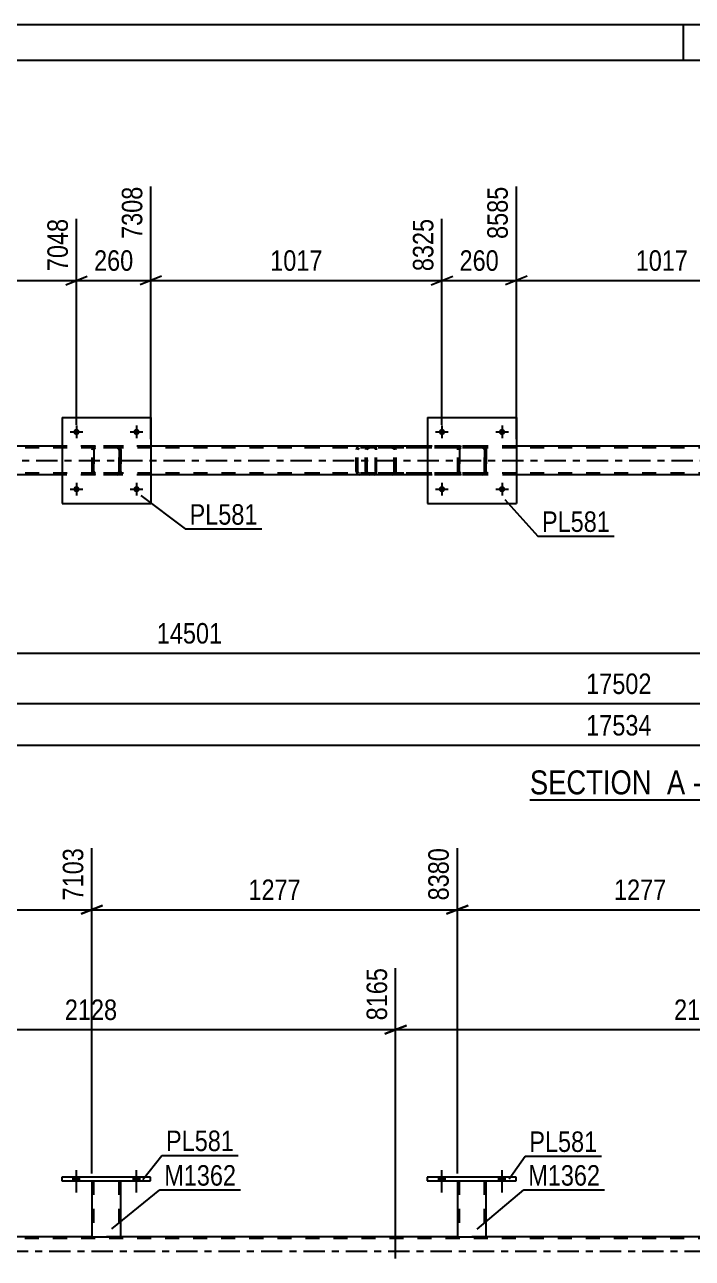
# Model space of a CAD drawing. Header units: millimetres. Extents: x 0 to 841, y 0 to 594.
# Drawn here: x 328.9 to 422.2, y 421.6 to 594 of the extents above; entities that cross this region are included whole.
import ezdxf

# ---------------------------------------------------------------- set-up
doc = ezdxf.new("R2010")
doc.units = ezdxf.units.MM
doc.linetypes.add('DXK_LINE_DOT2', pattern=[3.9198, 1.9599, -1.9599])
doc.linetypes.add('DXK_LINE_DOT3', pattern=[5.9187, 2.979, -0.9799, 0.9799, -0.9799])
doc.styles.add('Arial Narrow', font='ARIALN.TTF', dxfattribs={"height": 0.2})

# ---------------------------------------------------------------- blocks, each defined once
blk = doc.blocks.new('Unknown-122567994-1133')
at = {"color": 5, "linetype": 'Continuous'}
for p, q in [((841, 594), (0, 594)), ((421, 589), (421, 594)), ((836, 589), (5, 589))]:
    blk.add_line(p, q, dxfattribs=at)
blk = doc.blocks.new('Unknown-122567994-11 - 3039')
at = {"color": 6, "linetype": 'Continuous'}
blk.add_line((399.54, 485.7), (427.18, 485.7), dxfattribs=at)
at = {"color": 0, "linetype": 'Continuous'}
for points in [[(417.64, 486.45), (417.64, 489.95), (399.54, 489.95), (399.54, 486.45)], [(421.25, 486.45), (421.25, 489.95), (418.69, 489.95), (418.69, 486.45)], [(423.57, 486.45), (423.57, 489.95), (422.3, 489.95), (422.3, 486.45)], [(427.18, 486.45), (427.18, 489.95), (424.62, 489.95), (424.62, 486.45)]]:
    blk.add_wipeout(points, dxfattribs=at)
at = {"color": 7, "linetype": 'Continuous', "style": 'Arial Narrow'}
for s, p in [('SECTION ', (399.54, 486.45)), ('A', (418.69, 486.45)), ('A', (424.62, 486.45)), ('-', (422.3, 486.45))]:
    blk.add_text(s, height=3.34, dxfattribs=at).set_placement(p)
blk = doc.blocks.new('Part-122567994-3109 - 3039')
at = {"color": 7, "linetype": 'DXK_LINE_DOT2'}
for p, q in [((754.31, 534.85), (111.57, 534.85)), ((754.31, 535.09), (129.85, 535.09)), ((346.57, 535.09), (334.17, 535.09)), ((397.65, 535.09), (385.25, 535.09)), ((754.31, 531.33), (111.57, 531.33)), ((346.57, 531.09), (334.17, 531.09)), ((397.65, 531.09), (385.25, 531.09))]:
    blk.add_line(p, q, dxfattribs=at)
at = {"color": 2, "linetype": 'Continuous'}
for p, q in [((334.17, 535.09), (295.49, 535.09)), ((385.25, 535.09), (346.57, 535.09)), ((436.33, 535.09), (397.65, 535.09)), ((334.17, 531.09), (295.49, 531.09)), ((385.25, 531.09), (346.57, 531.09)), ((436.33, 531.09), (397.65, 531.09))]:
    blk.add_line(p, q, dxfattribs=at)
at = {"color": 7, "linetype": 'DXK_LINE_DOT3'}
blk.add_line((111.57, 533.09), (754.31, 533.09), dxfattribs=at)
blk = doc.blocks.new('Part-122567994-3133 - 3039')
at = {"color": 7, "linetype": 'DXK_LINE_DOT2'}
for p, q in [((377.84, 535.09), (365.69, 535.09)), ((377.84, 534.85), (365.69, 534.85)), ((375.29, 534.78), (375.25, 534.61)), ((375.25, 531.57), (375.25, 534.61)), ((375.29, 534.79), (375.29, 534.78)), ((375.5, 534.61), (375.52, 534.7)), ((375.5, 531.57), (375.5, 534.61)), ((375.52, 534.7), (375.58, 534.78)), ((375.75, 535.09), (375.56, 535.05)), ((375.58, 534.78), (375.66, 534.83)), ((375.66, 534.83), (375.75, 534.85)), ((376.57, 534.85), (376.57, 535.09)), ((377.95, 535.05), (377.84, 535.09)), ((377.84, 534.85), (377.9, 534.83)), ((377.9, 534.83), (377.94, 534.78)), ((377.94, 534.78), (377.97, 534.7)), ((378.04, 534.95), (377.95, 535.05)), ((377.97, 534.7), (377.98, 534.61)), ((377.98, 531.57), (377.98, 534.61)), ((378.1, 534.79), (378.04, 534.95)), ((378.12, 534.61), (378.1, 534.79)), ((378.12, 531.57), (378.12, 534.61)), ((377.84, 531.33), (365.69, 531.33)), ((377.84, 531.09), (365.69, 531.09)), ((375.25, 531.57), (375.29, 531.39)), ((375.52, 531.48), (375.5, 531.57)), ((375.58, 531.4), (375.52, 531.48)), ((375.56, 531.13), (375.75, 531.09)), ((375.66, 531.35), (375.58, 531.4)), ((375.75, 531.33), (375.66, 531.35)), ((376.57, 531.09), (376.57, 531.33)), ((377.9, 531.35), (377.84, 531.33)), ((377.84, 531.09), (377.95, 531.13)), ((377.94, 531.4), (377.9, 531.35)), ((377.97, 531.48), (377.94, 531.4)), ((377.95, 531.13), (378.04, 531.23)), ((377.98, 531.57), (377.97, 531.48)), ((378.04, 531.23), (378.1, 531.39)), ((378.1, 531.39), (378.12, 531.57))]:
    blk.add_line(p, q, dxfattribs=at)
for centre, start, end in [((375.74, 534.6), 111.1941, 156.1506), ((375.74, 531.59), 203.8494, 248.8059)]:
    blk.add_arc(centre, 0.492, start, end, dxfattribs=at)
blk = doc.blocks.new('Bolt-122567994-3227 - 3039')
at = {"linetype": 'Continuous'}
for points in [[(336.61, 529.09, -1), (335.73, 529.09, -1)], [(345.01, 529.09, -1), (344.13, 529.09, -1)]]:
    blk.add_hatch(color=1, dxfattribs=at).paths.add_polyline_path(points)
at = {"color": 1, "linetype": 'Continuous'}
for p, q in [((336.17, 529.97), (336.17, 528.21)), ((344.57, 529.97), (344.57, 528.21)), ((335.29, 529.09), (337.05, 529.09)), ((343.69, 529.09), (345.45, 529.09))]:
    blk.add_line(p, q, dxfattribs=at)
blk = doc.blocks.new('Bolt-122567994-3163 - 3039')
at = {"linetype": 'Continuous'}
for points in [[(387.69, 529.09, -1), (386.81, 529.09, -1)], [(396.09, 529.09, -1), (395.21, 529.09, -1)]]:
    blk.add_hatch(color=1, dxfattribs=at).paths.add_polyline_path(points)
at = {"color": 1, "linetype": 'Continuous'}
for p, q in [((387.25, 529.97), (387.25, 528.21)), ((395.65, 529.97), (395.65, 528.21)), ((386.37, 529.09), (388.13, 529.09)), ((394.77, 529.09), (396.53, 529.09))]:
    blk.add_line(p, q, dxfattribs=at)
blk = doc.blocks.new('Bolt-122567994-3164 - 3039')
at = {"linetype": 'Continuous'}
for points in [[(387.69, 537.09, -1), (386.81, 537.09, -1)], [(396.09, 537.09, -1), (395.21, 537.09, -1)]]:
    blk.add_hatch(color=1, dxfattribs=at).paths.add_polyline_path(points)
at = {"color": 1, "linetype": 'Continuous'}
for p, q in [((387.25, 537.97), (387.25, 536.21)), ((395.65, 537.97), (395.65, 536.21)), ((386.37, 537.09), (388.13, 537.09)), ((394.77, 537.09), (396.53, 537.09))]:
    blk.add_line(p, q, dxfattribs=at)
blk = doc.blocks.new('Part-122567994-3165 - 3039')
at = {"color": 7, "linetype": 'DXK_LINE_DOT2'}
for p, q in [((376.6, 534.78), (376.57, 534.61)), ((376.57, 531.57), (376.57, 534.61)), ((376.61, 534.79), (376.6, 534.78)), ((376.82, 534.61), (376.84, 534.7)), ((376.82, 531.57), (376.82, 534.61)), ((376.84, 534.7), (376.9, 534.78)), ((377.08, 535.09), (376.88, 535.05)), ((376.9, 534.78), (376.98, 534.83)), ((376.98, 534.83), (377.08, 534.85)), ((392.07, 535.09), (377.08, 535.09)), ((392.07, 534.85), (377.08, 534.85)), ((380.51, 535.05), (380.31, 535.09)), ((380.31, 534.85), (380.41, 534.83)), ((380.41, 534.83), (380.5, 534.78)), ((380.5, 534.78), (380.55, 534.7)), ((380.55, 534.7), (380.57, 534.61)), ((380.57, 531.57), (380.57, 534.61)), ((380.79, 534.78), (380.79, 534.79)), ((380.83, 534.61), (380.79, 534.78)), ((380.83, 531.57), (380.83, 534.61)), ((376.57, 531.57), (376.61, 531.39)), ((376.84, 531.48), (376.82, 531.57)), ((376.9, 531.4), (376.84, 531.48)), ((376.88, 531.13), (377.08, 531.09)), ((376.98, 531.35), (376.9, 531.4)), ((377.08, 531.33), (376.98, 531.35)), ((392.07, 531.33), (377.08, 531.33)), ((392.07, 531.09), (377.08, 531.09)), ((380.41, 531.35), (380.31, 531.33)), ((380.31, 531.09), (380.51, 531.13)), ((380.5, 531.4), (380.41, 531.35)), ((380.55, 531.48), (380.5, 531.4)), ((380.57, 531.57), (380.55, 531.48)), ((380.79, 531.39), (380.83, 531.57))]:
    blk.add_line(p, q, dxfattribs=at)
for centre, start, end in [((377.06, 534.59), 110.7583, 155.6801), ((380.33, 534.59), 24.3199, 69.2417), ((377.06, 531.59), 204.3199, 249.2417), ((380.33, 531.59), 290.7583, 335.6801)]:
    blk.add_arc(centre, 0.496, start, end, dxfattribs=at)
blk = doc.blocks.new('Bolt-122567994-3235 - 3039')
at = {"linetype": 'Continuous'}
for points in [[(336.61, 537.09, -1), (335.73, 537.09, -1)], [(345.01, 537.09, -1), (344.13, 537.09, -1)]]:
    blk.add_hatch(color=1, dxfattribs=at).paths.add_polyline_path(points)
at = {"color": 1, "linetype": 'Continuous'}
for p, q in [((336.17, 537.97), (336.17, 536.21)), ((344.57, 537.97), (344.57, 536.21)), ((335.29, 537.09), (337.05, 537.09)), ((343.69, 537.09), (345.45, 537.09))]:
    blk.add_line(p, q, dxfattribs=at)
blk = doc.blocks.new('Part-122567994-3246 - 3039')
at = {"color": 7, "linetype": 'DXK_LINE_DOT2'}
for p, q in [((389.45, 534.61), (389.49, 534.79)), ((389.49, 534.79), (389.45, 534.61)), ((389.45, 531.57), (389.45, 534.61)), ((389.45, 534.61), (389.45, 534.61)), ((389.45, 531.57), (389.45, 534.61)), ((389.69, 534.61), (389.71, 534.7)), ((389.71, 534.7), (389.69, 534.61)), ((389.69, 531.57), (389.69, 534.61)), ((389.69, 534.61), (389.69, 534.61)), ((389.69, 534.61), (389.69, 531.57)), ((389.71, 534.7), (389.76, 534.78)), ((389.76, 534.78), (389.71, 534.7)), ((389.75, 535.05), (389.93, 535.09)), ((389.93, 535.09), (389.75, 535.05)), ((389.76, 534.78), (389.84, 534.83)), ((389.84, 534.83), (389.76, 534.78)), ((389.93, 534.85), (389.84, 534.83)), ((392.97, 535.09), (389.93, 535.09)), ((392.97, 534.85), (389.93, 534.85)), ((392.97, 535.09), (393.15, 535.05)), ((393.15, 535.05), (392.97, 535.09)), ((392.97, 534.85), (393.06, 534.83)), ((393.06, 534.83), (393.14, 534.78)), ((393.14, 534.78), (393.06, 534.83)), ((393.14, 534.78), (393.19, 534.7)), ((393.19, 534.7), (393.14, 534.78)), ((393.19, 534.7), (393.21, 534.61)), ((393.21, 534.61), (393.19, 534.7)), ((393.21, 531.57), (393.21, 534.61)), ((393.21, 534.61), (393.21, 534.61)), ((393.21, 534.61), (393.21, 531.57)), ((393.41, 534.79), (393.45, 534.61)), ((393.45, 534.61), (393.41, 534.79)), ((393.45, 531.57), (393.45, 534.61)), ((393.45, 534.61), (393.45, 534.61)), ((393.45, 534.61), (393.45, 531.57)), ((389.45, 531.57), (389.45, 531.57)), ((389.49, 531.39), (389.45, 531.57)), ((389.45, 531.57), (389.49, 531.39)), ((389.69, 531.57), (389.69, 531.57)), ((389.71, 531.48), (389.69, 531.57)), ((389.69, 531.57), (389.71, 531.48)), ((389.76, 531.4), (389.71, 531.48)), ((389.71, 531.48), (389.76, 531.4)), ((389.93, 531.09), (389.75, 531.13)), ((389.75, 531.13), (389.93, 531.09)), ((389.84, 531.35), (389.76, 531.4)), ((389.76, 531.4), (389.84, 531.35)), ((389.93, 531.33), (389.84, 531.35)), ((392.97, 531.33), (389.93, 531.33)), ((392.97, 531.09), (389.93, 531.09)), ((393.06, 531.35), (392.97, 531.33)), ((393.15, 531.13), (392.97, 531.09)), ((392.97, 531.09), (393.15, 531.13)), ((393.14, 531.4), (393.06, 531.35)), ((393.06, 531.35), (393.14, 531.4)), ((393.19, 531.48), (393.14, 531.4)), ((393.14, 531.4), (393.19, 531.48)), ((393.21, 531.57), (393.19, 531.48)), ((393.19, 531.48), (393.21, 531.57)), ((393.21, 531.57), (393.21, 531.57)), ((393.45, 531.57), (393.41, 531.39)), ((393.41, 531.39), (393.45, 531.57)), ((393.45, 531.57), (393.45, 531.57))]:
    blk.add_line(p, q, dxfattribs=at)
at = {"color": 7, "linetype": 'DXK_LINE_DOT3'}
blk.add_line((391.45, 533.09), (391.45, 533.09), dxfattribs=at)
at = {"color": 7, "linetype": 'DXK_LINE_DOT2'}
for centre, start, end in [((389.93, 534.61), 112.5, 157.5), ((389.93, 534.61), 112.5, 157.5), ((392.97, 534.61), 22.5, 67.5), ((392.97, 534.61), 22.5, 67.5), ((389.93, 531.57), 202.5, 247.5), ((389.93, 531.57), 202.5, 247.5), ((392.97, 531.57), 292.5, 337.5), ((392.97, 531.57), 292.5, 337.5)]:
    blk.add_arc(centre, 0.48, start, end, dxfattribs=at)
blk = doc.blocks.new('Part-122567994-3251 - 3039')
at = {"color": 2, "linetype": 'Continuous'}
for p, q in [((385.25, 539.09), (385.25, 527.09)), ((385.25, 539.09), (397.65, 539.09)), ((397.65, 539.09), (397.65, 527.09)), ((385.25, 527.09), (397.65, 527.09))]:
    blk.add_line(p, q, dxfattribs=at)
blk = doc.blocks.new('Part-122567994-3252 - 3039')
at = {"color": 7, "linetype": 'DXK_LINE_DOT2'}
for p, q in [((338.37, 534.61), (338.41, 534.79)), ((338.41, 534.79), (338.37, 534.61)), ((338.37, 531.57), (338.37, 534.61)), ((338.37, 534.61), (338.37, 534.61)), ((338.37, 531.57), (338.37, 534.61)), ((338.61, 534.61), (338.63, 534.7)), ((338.63, 534.7), (338.61, 534.61)), ((338.61, 531.57), (338.61, 534.61)), ((338.61, 534.61), (338.61, 534.61)), ((338.61, 534.61), (338.61, 531.57)), ((338.63, 534.7), (338.68, 534.78)), ((338.68, 534.78), (338.63, 534.7)), ((338.67, 535.05), (338.85, 535.09)), ((338.85, 535.09), (338.67, 535.05)), ((338.68, 534.78), (338.76, 534.83)), ((338.76, 534.83), (338.68, 534.78)), ((338.85, 534.85), (338.76, 534.83)), ((341.89, 535.09), (338.85, 535.09)), ((341.89, 534.85), (338.85, 534.85)), ((341.89, 535.09), (342.07, 535.05)), ((342.07, 535.05), (341.89, 535.09)), ((341.89, 534.85), (341.98, 534.83)), ((341.98, 534.83), (342.06, 534.78)), ((342.06, 534.78), (341.98, 534.83)), ((342.06, 534.78), (342.11, 534.7)), ((342.11, 534.7), (342.06, 534.78)), ((342.11, 534.7), (342.13, 534.61)), ((342.13, 534.61), (342.11, 534.7)), ((342.13, 531.57), (342.13, 534.61)), ((342.13, 534.61), (342.13, 534.61)), ((342.13, 534.61), (342.13, 531.57)), ((342.33, 534.79), (342.37, 534.61)), ((342.37, 534.61), (342.33, 534.79)), ((342.37, 531.57), (342.37, 534.61)), ((342.37, 534.61), (342.37, 534.61)), ((342.37, 534.61), (342.37, 531.57)), ((338.37, 531.57), (338.37, 531.57)), ((338.41, 531.39), (338.37, 531.57)), ((338.37, 531.57), (338.41, 531.39)), ((338.61, 531.57), (338.61, 531.57)), ((338.63, 531.48), (338.61, 531.57)), ((338.61, 531.57), (338.63, 531.48)), ((338.68, 531.4), (338.63, 531.48)), ((338.63, 531.48), (338.68, 531.4)), ((338.85, 531.09), (338.67, 531.13)), ((338.67, 531.13), (338.85, 531.09)), ((338.76, 531.35), (338.68, 531.4)), ((338.68, 531.4), (338.76, 531.35)), ((338.85, 531.33), (338.76, 531.35)), ((341.89, 531.33), (338.85, 531.33)), ((341.89, 531.09), (338.85, 531.09)), ((341.98, 531.35), (341.89, 531.33)), ((342.07, 531.13), (341.89, 531.09)), ((341.89, 531.09), (342.07, 531.13)), ((342.06, 531.4), (341.98, 531.35)), ((341.98, 531.35), (342.06, 531.4)), ((342.11, 531.48), (342.06, 531.4)), ((342.06, 531.4), (342.11, 531.48)), ((342.13, 531.57), (342.11, 531.48)), ((342.11, 531.48), (342.13, 531.57)), ((342.13, 531.57), (342.13, 531.57)), ((342.37, 531.57), (342.33, 531.39)), ((342.33, 531.39), (342.37, 531.57)), ((342.37, 531.57), (342.37, 531.57))]:
    blk.add_line(p, q, dxfattribs=at)
at = {"color": 7, "linetype": 'DXK_LINE_DOT3'}
blk.add_line((340.37, 533.09), (340.37, 533.09), dxfattribs=at)
at = {"color": 7, "linetype": 'DXK_LINE_DOT2'}
for centre, start, end in [((338.85, 534.61), 112.5, 157.5), ((338.85, 534.61), 112.5, 157.5), ((341.89, 534.61), 22.5, 67.5), ((341.89, 534.61), 22.5, 67.5), ((338.85, 531.57), 202.5, 247.5), ((338.85, 531.57), 202.5, 247.5), ((341.89, 531.57), 292.5, 337.5), ((341.89, 531.57), 292.5, 337.5)]:
    blk.add_arc(centre, 0.48, start, end, dxfattribs=at)
blk = doc.blocks.new('Part-122567994-3257 - 3039')
at = {"color": 2, "linetype": 'Continuous'}
for p, q in [((334.17, 539.09), (334.17, 527.09)), ((334.17, 539.09), (346.57, 539.09)), ((346.57, 539.09), (346.57, 527.09)), ((334.17, 527.09), (346.57, 527.09))]:
    blk.add_line(p, q, dxfattribs=at)
blk = doc.blocks.new('Part-122567994-4334 - 3956')
at = {"color": 2, "linetype": 'Continuous'}
for p, q in [((334.12, 432.93), (334.12, 432.45)), ((346.52, 432.93), (334.12, 432.93)), ((346.52, 432.45), (346.52, 432.93)), ((334.12, 432.45), (346.52, 432.45))]:
    blk.add_line(p, q, dxfattribs=at)
blk = doc.blocks.new('Part-122567994-4205 - 3956')
at = {"color": 7, "linetype": 'DXK_LINE_DOT2'}
for p, q in [((754.27, 424.37), (54.19, 424.37)), ((342.32, 424.61), (338.32, 424.61)), ((393.4, 424.61), (389.4, 424.61))]:
    blk.add_line(p, q, dxfattribs=at)
at = {"color": 2, "linetype": 'Continuous'}
for p, q in [((338.32, 424.61), (291.24, 424.61)), ((389.4, 424.61), (342.32, 424.61)), ((440.48, 424.61), (393.4, 424.61))]:
    blk.add_line(p, q, dxfattribs=at)
at = {"color": 7, "linetype": 'DXK_LINE_DOT3'}
blk.add_line((54.19, 422.61), (754.27, 422.61), dxfattribs=at)
blk = doc.blocks.new('Bolt-122567994-4319 - 3956')
at = {"linetype": 'Continuous'}
for points in [[(386.76, 432.45), (387.64, 432.45), (387.64, 432.93), (386.76, 432.93)], [(395.16, 432.45), (396.04, 432.45), (396.04, 432.93), (395.16, 432.93)]]:
    blk.add_hatch(color=1, dxfattribs=at).paths.add_polyline_path(points)
at = {"color": 1, "linetype": 'Continuous'}
for p, q in [((386.76, 432.93), (386.76, 432.45)), ((387.2, 433.93), (387.2, 430.81)), ((387.64, 432.93), (387.64, 432.45)), ((395.16, 432.93), (395.16, 432.45)), ((395.6, 433.93), (395.6, 430.81)), ((396.04, 432.93), (396.04, 432.45))]:
    blk.add_line(p, q, dxfattribs=at)
blk = doc.blocks.new('Part-122567994-4339 - 3956')
at = {"color": 2, "linetype": 'Continuous'}
for p, q in [((338.32, 432.45), (338.32, 424.61)), ((342.32, 432.45), (342.32, 424.61)), ((338.32, 424.61), (342.32, 424.61))]:
    blk.add_line(p, q, dxfattribs=at)
at = {"color": 7, "linetype": 'DXK_LINE_DOT2'}
for p, q in [((338.32, 432.45), (342.32, 432.45)), ((338.32, 432.45), (338.32, 432.45)), ((338.32, 432.45), (338.32, 432.45)), ((338.56, 432.45), (338.56, 424.61)), ((342.08, 432.45), (342.08, 424.61)), ((342.32, 432.45), (342.32, 432.45)), ((342.32, 432.45), (342.32, 432.45)), ((342.03, 424.61), (342.06, 424.61)), ((342.03, 424.61), (342.06, 424.61)), ((342.06, 424.61), (342.08, 424.61)), ((342.06, 424.61), (342.08, 424.61))]:
    blk.add_line(p, q, dxfattribs=at)
blk = doc.blocks.new('Part-122567994-4344 - 3956')
at = {"color": 2, "linetype": 'Continuous'}
for p, q in [((385.2, 432.93), (385.2, 432.45)), ((397.6, 432.93), (385.2, 432.93)), ((397.6, 432.45), (397.6, 432.93)), ((385.2, 432.45), (397.6, 432.45))]:
    blk.add_line(p, q, dxfattribs=at)
blk = doc.blocks.new('Part-122567994-4349 - 3956')
at = {"color": 2, "linetype": 'Continuous'}
for p, q in [((389.4, 432.45), (389.4, 424.61)), ((393.4, 432.45), (393.4, 424.61)), ((389.4, 424.61), (393.4, 424.61))]:
    blk.add_line(p, q, dxfattribs=at)
at = {"color": 7, "linetype": 'DXK_LINE_DOT2'}
for p, q in [((389.4, 432.45), (393.4, 432.45)), ((389.4, 432.45), (389.4, 432.45)), ((389.4, 432.45), (389.4, 432.45)), ((389.64, 432.45), (389.64, 424.61)), ((393.16, 432.45), (393.16, 424.61)), ((393.4, 432.45), (393.4, 432.45)), ((393.4, 432.45), (393.4, 432.45)), ((393.11, 424.61), (393.14, 424.61)), ((393.11, 424.61), (393.14, 424.61)), ((393.14, 424.61), (393.16, 424.61)), ((393.14, 424.61), (393.16, 424.61))]:
    blk.add_line(p, q, dxfattribs=at)
blk = doc.blocks.new('Bolt-122567994-4411 - 3956')
at = {"linetype": 'Continuous'}
for points in [[(335.68, 432.45), (336.56, 432.45), (336.56, 432.93), (335.68, 432.93)], [(344.08, 432.45), (344.96, 432.45), (344.96, 432.93), (344.08, 432.93)]]:
    blk.add_hatch(color=1, dxfattribs=at).paths.add_polyline_path(points)
at = {"color": 1, "linetype": 'Continuous'}
for p, q in [((335.68, 432.93), (335.68, 432.45)), ((336.12, 433.93), (336.12, 430.81)), ((336.56, 432.93), (336.56, 432.45)), ((344.08, 432.93), (344.08, 432.45)), ((344.52, 433.93), (344.52, 430.81)), ((344.96, 432.93), (344.96, 432.45))]:
    blk.add_line(p, q, dxfattribs=at)
blk = doc.blocks.new('Bolt-122567994-4412 - 3956')
at = {"linetype": 'Continuous'}
for points in [[(335.68, 432.45), (336.56, 432.45), (336.56, 432.93), (335.68, 432.93)], [(344.08, 432.45), (344.96, 432.45), (344.96, 432.93), (344.08, 432.93)]]:
    blk.add_hatch(color=1, dxfattribs=at).paths.add_polyline_path(points)
at = {"color": 1, "linetype": 'Continuous'}
for p, q in [((335.68, 432.93), (335.68, 432.45)), ((336.12, 433.93), (336.12, 430.81)), ((336.56, 432.93), (336.56, 432.45)), ((344.08, 432.93), (344.08, 432.45)), ((344.52, 433.93), (344.52, 430.81)), ((344.96, 432.93), (344.96, 432.45))]:
    blk.add_line(p, q, dxfattribs=at)
blk = doc.blocks.new('Bolt-122567994-4413 - 3956')
at = {"linetype": 'Continuous'}
for points in [[(386.76, 432.45), (387.64, 432.45), (387.64, 432.93), (386.76, 432.93)], [(395.16, 432.45), (396.04, 432.45), (396.04, 432.93), (395.16, 432.93)]]:
    blk.add_hatch(color=1, dxfattribs=at).paths.add_polyline_path(points)
at = {"color": 1, "linetype": 'Continuous'}
for p, q in [((386.76, 432.93), (386.76, 432.45)), ((387.2, 433.93), (387.2, 430.81)), ((387.64, 432.93), (387.64, 432.45)), ((395.16, 432.93), (395.16, 432.45)), ((395.6, 433.93), (395.6, 430.81)), ((396.04, 432.93), (396.04, 432.45))]:
    blk.add_line(p, q, dxfattribs=at)
blk = doc.blocks.new('StraightDimension-122567994-3416 - 3039')
at = {"color": 7, "linetype": 'Continuous'}
blk.add_line((69.01, 493.32), (754.95, 493.32), dxfattribs=at)
at = {"color": 0}
blk.add_wipeout([(417.15, 494.07), (417.15, 498.27), (406.81, 498.27), (406.81, 494.07)], dxfattribs=at)
at = {"color": 3, "style": 'Arial Narrow'}
blk.add_text('17534', height=2.863, dxfattribs=at).set_placement((407.41, 494.67))
blk = doc.blocks.new('StraightDimension-122567994-3437 - 3039')
at = {"color": 7, "linetype": 'Continuous'}
blk.add_line((69.65, 499.12), (754.31, 499.12), dxfattribs=at)
at = {"color": 0}
blk.add_wipeout([(417.15, 499.87), (417.15, 504.07), (406.81, 504.07), (406.81, 499.87)], dxfattribs=at)
at = {"color": 3, "style": 'Arial Narrow'}
blk.add_text('17502', height=2.863, dxfattribs=at).set_placement((407.41, 500.47))
blk = doc.blocks.new('StraightDimension-122567994-29142 - 3039')
at = {"color": 7, "linetype": 'Continuous'}
for p, q in [((397.65, 536.09), (397.65, 571.38)), ((438.33, 538.09), (438.33, 566.88)), ((399.15, 558.86), (396.15, 557.66)), ((436.83, 557.66), (439.83, 558.86)), ((397.65, 558.26), (438.33, 558.26))]:
    blk.add_line(p, q, dxfattribs=at)
at = {"color": 0, "linetype": 'Continuous'}
blk.add_wipeout([(437.73, 567.48), (433.53, 567.48), (433.53, 558.96), (437.73, 558.96)], dxfattribs=at)
at = {"color": 0}
blk.add_wipeout([(422.25, 559.01), (422.25, 563.21), (413.73, 563.21), (413.73, 559.01)], dxfattribs=at)
at = {"color": 3, "linetype": 'Continuous', "style": 'Arial Narrow'}
blk.add_text('9602', height=2.863, rotation=90.0002, dxfattribs=at).set_placement((437.13, 559.56))
at = {"color": 3, "style": 'Arial Narrow'}
blk.add_text('1017', height=2.863, dxfattribs=at).set_placement((414.33, 559.61))
blk = doc.blocks.new('StraightDimension-122567994-29143 - 3039')
at = {"color": 7, "linetype": 'Continuous'}
for p, q in [((397.65, 536.09), (397.65, 571.38)), ((387.25, 538.09), (387.25, 566.88)), ((385.75, 557.66), (388.75, 558.86)), ((399.15, 558.86), (396.15, 557.66)), ((387.25, 558.26), (397.65, 558.26))]:
    blk.add_line(p, q, dxfattribs=at)
at = {"color": 0}
blk.add_wipeout([(395.79, 559.01), (395.79, 563.21), (389.11, 563.21), (389.11, 559.01)], dxfattribs=at)
at = {"color": 3, "style": 'Arial Narrow'}
blk.add_text('260', height=2.863, dxfattribs=at).set_placement((389.71, 559.61))
at = {"color": 0, "linetype": 'Continuous'}
blk.add_wipeout([(397.05, 571.98), (392.85, 571.98), (392.85, 563.46), (397.05, 563.46)], dxfattribs=at)
at = {"color": 3, "linetype": 'Continuous', "style": 'Arial Narrow'}
blk.add_text('8585', height=2.863, rotation=90.0002, dxfattribs=at).set_placement((396.45, 564.06))
blk = doc.blocks.new('StraightDimension-122567994-29144 - 3039')
at = {"color": 7, "linetype": 'Continuous'}
for p, q in [((346.57, 536.09), (346.57, 571.38)), ((387.25, 538.09), (387.25, 566.88)), ((348.07, 558.86), (345.07, 557.66)), ((385.75, 557.66), (388.75, 558.86)), ((346.57, 558.26), (387.25, 558.26))]:
    blk.add_line(p, q, dxfattribs=at)
at = {"color": 0, "linetype": 'Continuous'}
blk.add_wipeout([(386.65, 567.48), (382.45, 567.48), (382.45, 558.96), (386.65, 558.96)], dxfattribs=at)
at = {"color": 0}
blk.add_wipeout([(371.17, 559.01), (371.17, 563.21), (362.65, 563.21), (362.65, 559.01)], dxfattribs=at)
at = {"color": 3, "linetype": 'Continuous', "style": 'Arial Narrow'}
blk.add_text('8325', height=2.863, rotation=90.0002, dxfattribs=at).set_placement((386.05, 559.56))
at = {"color": 3, "style": 'Arial Narrow'}
blk.add_text('1017', height=2.863, dxfattribs=at).set_placement((363.25, 559.61))
blk = doc.blocks.new('StraightDimension-122567994-29145 - 3039')
at = {"color": 7, "linetype": 'Continuous'}
for p, q in [((346.57, 536.09), (346.57, 571.38)), ((336.17, 538.09), (336.17, 566.88)), ((334.67, 557.66), (337.67, 558.86)), ((348.07, 558.86), (345.07, 557.66)), ((336.17, 558.26), (346.57, 558.26))]:
    blk.add_line(p, q, dxfattribs=at)
at = {"color": 0}
blk.add_wipeout([(344.71, 559.01), (344.71, 563.21), (338.03, 563.21), (338.03, 559.01)], dxfattribs=at)
at = {"color": 3, "style": 'Arial Narrow'}
blk.add_text('260', height=2.863, dxfattribs=at).set_placement((338.63, 559.61))
at = {"color": 0, "linetype": 'Continuous'}
blk.add_wipeout([(345.97, 571.98), (341.77, 571.98), (341.77, 563.46), (345.97, 563.46)], dxfattribs=at)
at = {"color": 3, "linetype": 'Continuous', "style": 'Arial Narrow'}
blk.add_text('7308', height=2.863, rotation=90.0002, dxfattribs=at).set_placement((345.37, 564.06))
blk = doc.blocks.new('StraightDimension-122567994-29146 - 3039')
at = {"color": 7, "linetype": 'Continuous'}
for p, q in [((295.49, 536.09), (295.49, 571.38)), ((336.17, 538.09), (336.17, 566.88)), ((296.99, 558.86), (293.99, 557.66)), ((334.67, 557.66), (337.67, 558.86)), ((295.49, 558.26), (336.17, 558.26))]:
    blk.add_line(p, q, dxfattribs=at)
at = {"color": 0, "linetype": 'Continuous'}
blk.add_wipeout([(335.57, 567.48), (331.37, 567.48), (331.37, 558.96), (335.57, 558.96)], dxfattribs=at)
at = {"color": 0}
blk.add_wipeout([(320.09, 559.01), (320.09, 563.21), (311.57, 563.21), (311.57, 559.01)], dxfattribs=at)
at = {"color": 3, "linetype": 'Continuous', "style": 'Arial Narrow'}
blk.add_text('7048', height=2.863, rotation=90.0002, dxfattribs=at).set_placement((334.97, 559.56))
at = {"color": 3, "style": 'Arial Narrow'}
blk.add_text('1017', height=2.863, dxfattribs=at).set_placement((312.17, 559.61))
blk = doc.blocks.new('StraightDimension-122567994-29852 - 3039')
at = {"color": 7, "linetype": 'Continuous'}
blk.add_line((69.65, 506.17), (634.28, 506.17), dxfattribs=at)
at = {"color": 0}
blk.add_wipeout([(357.14, 506.92), (357.14, 511.12), (346.8, 511.12), (346.8, 506.92)], dxfattribs=at)
at = {"color": 3, "style": 'Arial Narrow'}
blk.add_text('14501', height=2.863, dxfattribs=at).set_placement((347.4, 507.52))
blk = doc.blocks.new('StraightDimension-122567994-5078 - 3956')
at = {"color": 7, "linetype": 'Continuous'}
for p, q in [((338.32, 433.45), (338.32, 478.94)), ((389.4, 433.45), (389.4, 478.94)), ((339.82, 470.93), (336.82, 469.73)), ((387.9, 469.73), (390.9, 470.93)), ((338.32, 470.33), (389.4, 470.33))]:
    blk.add_line(p, q, dxfattribs=at)
at = {"color": 0, "linetype": 'Continuous'}
blk.add_wipeout([(388.8, 479.54), (384.6, 479.54), (384.6, 471.03), (388.8, 471.03)], dxfattribs=at)
at = {"color": 0}
blk.add_wipeout([(368.12, 471.08), (368.12, 475.28), (359.61, 475.28), (359.61, 471.08)], dxfattribs=at)
at = {"color": 3, "linetype": 'Continuous', "style": 'Arial Narrow'}
blk.add_text('8380', height=2.863, rotation=90.0002, dxfattribs=at).set_placement((388.2, 471.63))
at = {"color": 3, "style": 'Arial Narrow'}
blk.add_text('1277', height=2.863, dxfattribs=at).set_placement((360.21, 471.68))
blk = doc.blocks.new('StraightDimension-122567994-4791 - 3956')
at = {"color": 7, "linetype": 'Continuous'}
for p, q in [((295.64, 421.61), (295.64, 462.18)), ((380.78, 421.61), (380.78, 462.18)), ((297.14, 454.17), (294.14, 452.97)), ((295.64, 453.57), (380.78, 453.57)), ((379.28, 452.97), (382.28, 454.17))]:
    blk.add_line(p, q, dxfattribs=at)
at = {"color": 0, "linetype": 'Continuous'}
blk.add_wipeout([(380.18, 462.78), (375.98, 462.78), (375.98, 454.27), (380.18, 454.27)], dxfattribs=at)
at = {"color": 0}
blk.add_wipeout([(342.47, 454.32), (342.47, 458.52), (333.95, 458.52), (333.95, 454.32)], dxfattribs=at)
at = {"color": 3, "linetype": 'Continuous', "style": 'Arial Narrow'}
blk.add_text('8165', height=2.863, rotation=90.0002, dxfattribs=at).set_placement((379.58, 454.87))
at = {"color": 3, "style": 'Arial Narrow'}
blk.add_text('2128', height=2.863, dxfattribs=at).set_placement((334.55, 454.92))
blk = doc.blocks.new('StraightDimension-122567994-4815 - 3956')
at = {"color": 7, "linetype": 'Continuous'}
for p, q in [((465.91, 421.61), (465.91, 464.01)), ((380.78, 421.61), (380.78, 462.18)), ((382.28, 454.17), (379.28, 452.97)), ((380.78, 453.57), (465.91, 453.57)), ((464.41, 452.97), (467.41, 454.17))]:
    blk.add_line(p, q, dxfattribs=at)
at = {"color": 0, "linetype": 'Continuous'}
blk.add_wipeout([(465.31, 464.61), (461.11, 464.61), (461.11, 454.27), (465.31, 454.27)], dxfattribs=at)
at = {"color": 0}
blk.add_wipeout([(427.6, 454.32), (427.6, 458.52), (419.09, 458.52), (419.09, 454.32)], dxfattribs=at)
at = {"color": 3, "linetype": 'Continuous', "style": 'Arial Narrow'}
blk.add_text('10293', height=2.863, rotation=90.0002, dxfattribs=at).set_placement((464.71, 454.87))
at = {"color": 3, "style": 'Arial Narrow'}
blk.add_text('2128', height=2.863, dxfattribs=at).set_placement((419.69, 454.92))
blk = doc.blocks.new('StraightDimension-122567994-5068 - 3956')
at = {"color": 7, "linetype": 'Continuous'}
for p, q in [((389.4, 433.45), (389.4, 478.94)), ((440.48, 433.45), (440.48, 478.94)), ((390.9, 470.93), (387.9, 469.73)), ((438.98, 469.73), (441.98, 470.93)), ((389.4, 470.33), (440.48, 470.33))]:
    blk.add_line(p, q, dxfattribs=at)
at = {"color": 0, "linetype": 'Continuous'}
blk.add_wipeout([(439.88, 479.54), (435.68, 479.54), (435.68, 471.03), (439.88, 471.03)], dxfattribs=at)
at = {"color": 0}
blk.add_wipeout([(419.2, 471.08), (419.2, 475.28), (410.69, 475.28), (410.69, 471.08)], dxfattribs=at)
at = {"color": 3, "linetype": 'Continuous', "style": 'Arial Narrow'}
blk.add_text('9657', height=2.863, rotation=90.0002, dxfattribs=at).set_placement((439.28, 471.63))
at = {"color": 3, "style": 'Arial Narrow'}
blk.add_text('1277', height=2.863, dxfattribs=at).set_placement((411.29, 471.68))
blk = doc.blocks.new('StraightDimension-122567994-5088 - 3956')
at = {"color": 7, "linetype": 'Continuous'}
for p, q in [((287.24, 433.45), (287.24, 478.94)), ((338.32, 433.45), (338.32, 478.94)), ((288.74, 470.93), (285.74, 469.73)), ((336.82, 469.73), (339.82, 470.93)), ((287.24, 470.33), (338.32, 470.33))]:
    blk.add_line(p, q, dxfattribs=at)
at = {"color": 0, "linetype": 'Continuous'}
blk.add_wipeout([(337.72, 479.54), (333.52, 479.54), (333.52, 471.03), (337.72, 471.03)], dxfattribs=at)
at = {"color": 0}
blk.add_wipeout([(317.04, 471.08), (317.04, 475.28), (308.52, 475.28), (308.52, 471.08)], dxfattribs=at)
at = {"color": 3, "linetype": 'Continuous', "style": 'Arial Narrow'}
blk.add_text('7103', height=2.863, rotation=90.0002, dxfattribs=at).set_placement((337.12, 471.63))
at = {"color": 3, "style": 'Arial Narrow'}
blk.add_text('1277', height=2.863, dxfattribs=at).set_placement((309.12, 471.68))
blk = doc.blocks.new('Mark-122567994-3247 - 3039')
at = {"color": 0}
blk.add_wipeout([(410.74, 523.12), (410.74, 526.12), (401.23, 526.12), (401.23, 523.12)], dxfattribs=at)
blk.add_wipeout([(410.74, 523.12), (410.74, 526.12), (401.23, 526.12), (401.23, 523.12)], dxfattribs=at)
at = {"color": 30, "linetype": 'Continuous'}
for p, q in [((396.03, 527.64), (400.63, 522.52)), ((400.63, 522.52), (411.34, 522.52))]:
    blk.add_line(p, q, dxfattribs=at)
at = {"color": 3, "style": 'Arial Narrow'}
blk.add_text('PL581', height=2.863, dxfattribs=at).set_placement((401.23, 523.12))
blk = doc.blocks.new('Mark-122567994-3253 - 3039')
at = {"color": 0}
blk.add_wipeout([(361.48, 524.13), (361.48, 527.13), (351.98, 527.13), (351.98, 524.13)], dxfattribs=at)
blk.add_wipeout([(361.48, 524.13), (361.48, 527.13), (351.98, 527.13), (351.98, 524.13)], dxfattribs=at)
at = {"color": 30, "linetype": 'Continuous'}
for p, q in [((345.17, 528.21), (351.38, 523.53)), ((351.38, 523.53), (362.08, 523.53))]:
    blk.add_line(p, q, dxfattribs=at)
at = {"color": 3, "style": 'Arial Narrow'}
blk.add_text('PL581', height=2.863, dxfattribs=at).set_placement((351.98, 524.13))
blk = doc.blocks.new('Mark-122567994-4330 - 3956')
at = {"color": 0}
blk.add_wipeout([(358.19, 436.6), (358.19, 439.6), (348.69, 439.6), (348.69, 436.6)], dxfattribs=at)
blk.add_wipeout([(358.19, 436.6), (358.19, 439.6), (348.69, 439.6), (348.69, 436.6)], dxfattribs=at)
at = {"color": 30, "linetype": 'Continuous'}
for p, q in [((345.45, 432.65), (348.09, 436)), ((348.09, 436), (358.79, 436))]:
    blk.add_line(p, q, dxfattribs=at)
at = {"color": 3, "style": 'Arial Narrow'}
blk.add_text('PL581', height=2.863, dxfattribs=at).set_placement((348.69, 436.6))
blk = doc.blocks.new('Mark-122567994-4335 - 3956')
at = {"color": 0}
blk.add_wipeout([(358.49, 431.77), (358.49, 434.77), (348.44, 434.77), (348.44, 431.77)], dxfattribs=at)
blk.add_wipeout([(358.49, 431.77), (358.49, 434.77), (348.44, 434.77), (348.44, 431.77)], dxfattribs=at)
at = {"color": 30, "linetype": 'Continuous'}
for p, q in [((341.1, 425.72), (347.84, 431.17)), ((347.84, 431.17), (359.09, 431.17))]:
    blk.add_line(p, q, dxfattribs=at)
at = {"color": 3, "style": 'Arial Narrow'}
blk.add_text('M1362', height=2.863, dxfattribs=at).set_placement((348.44, 431.77))
blk = doc.blocks.new('Mark-122567994-4340 - 3956')
at = {"color": 0}
blk.add_wipeout([(408.96, 436.48), (408.96, 439.48), (399.46, 439.48), (399.46, 436.48)], dxfattribs=at)
blk.add_wipeout([(408.96, 436.48), (408.96, 439.48), (399.46, 439.48), (399.46, 436.48)], dxfattribs=at)
at = {"color": 30, "linetype": 'Continuous'}
for p, q in [((396.64, 432.7), (398.86, 435.88)), ((398.86, 435.88), (409.56, 435.88))]:
    blk.add_line(p, q, dxfattribs=at)
at = {"color": 3, "style": 'Arial Narrow'}
blk.add_text('PL581', height=2.863, dxfattribs=at).set_placement((399.46, 436.48))
blk = doc.blocks.new('Mark-122567994-4345 - 3956')
at = {"color": 0}
blk.add_wipeout([(409.36, 431.77), (409.36, 434.77), (399.31, 434.77), (399.31, 431.77)], dxfattribs=at)
blk.add_wipeout([(409.36, 431.77), (409.36, 434.77), (399.31, 434.77), (399.31, 431.77)], dxfattribs=at)
at = {"color": 30, "linetype": 'Continuous'}
for p, q in [((392.18, 425.71), (398.71, 431.17)), ((398.71, 431.17), (409.96, 431.17))]:
    blk.add_line(p, q, dxfattribs=at)
at = {"color": 3, "style": 'Arial Narrow'}
blk.add_text('M1362', height=2.863, dxfattribs=at).set_placement((399.31, 431.77))

msp = doc.modelspace()

# ---------------------------------------------------------------- block references
for name in ['Unknown-122567994-1133', 'Part-122567994-3257 - 3039', 'Bolt-122567994-3235 - 3039', 'Part-122567994-3251 - 3039', 'Bolt-122567994-3164 - 3039', 'Part-122567994-3109 - 3039', 'Part-122567994-3252 - 3039', 'Part-122567994-3133 - 3039', 'Part-122567994-3165 - 3039', 'Part-122567994-3246 - 3039', 'Bolt-122567994-3227 - 3039', 'Bolt-122567994-3163 - 3039', 'Part-122567994-4334 - 3956', 'Bolt-122567994-4411 - 3956', 'Bolt-122567994-4412 - 3956', 'Part-122567994-4344 - 3956', 'Bolt-122567994-4319 - 3956', 'Bolt-122567994-4413 - 3956', 'Part-122567994-4339 - 3956', 'Part-122567994-4349 - 3956', 'Part-122567994-4205 - 3956']:
    msp.add_blockref(name, (0, 0))

# ---------------------------------------------------------------- next in the draw order: block references
for name in ['StraightDimension-122567994-29142 - 3039', 'StraightDimension-122567994-3416 - 3039', 'Unknown-122567994-11 - 3039', 'StraightDimension-122567994-5078 - 3956']:
    msp.add_blockref(name, (0, 0))

# ---------------------------------------------------------------- next in the draw order: block references
for name in ['StraightDimension-122567994-29143 - 3039', 'StraightDimension-122567994-3437 - 3039', 'StraightDimension-122567994-4791 - 3956']:
    msp.add_blockref(name, (0, 0))

# ---------------------------------------------------------------- next in the draw order: block references
for name in ['StraightDimension-122567994-29144 - 3039', 'StraightDimension-122567994-29852 - 3039', 'StraightDimension-122567994-5088 - 3956', 'StraightDimension-122567994-4815 - 3956', 'Mark-122567994-4330 - 3956']:
    msp.add_blockref(name, (0, 0))

# ---------------------------------------------------------------- next in the draw order: block references
for name in ['StraightDimension-122567994-29145 - 3039', 'Mark-122567994-3253 - 3039', 'Mark-122567994-3247 - 3039', 'StraightDimension-122567994-5068 - 3956', 'Mark-122567994-4335 - 3956']:
    msp.add_blockref(name, (0, 0))

# ---------------------------------------------------------------- next in the draw order: block references
for name in ['StraightDimension-122567994-29146 - 3039', 'Mark-122567994-4340 - 3956']:
    msp.add_blockref(name, (0, 0))

# ---------------------------------------------------------------- next in the draw order: block references
msp.add_blockref('Mark-122567994-4345 - 3956', (0, 0))

doc.saveas('drawing.dxf')
